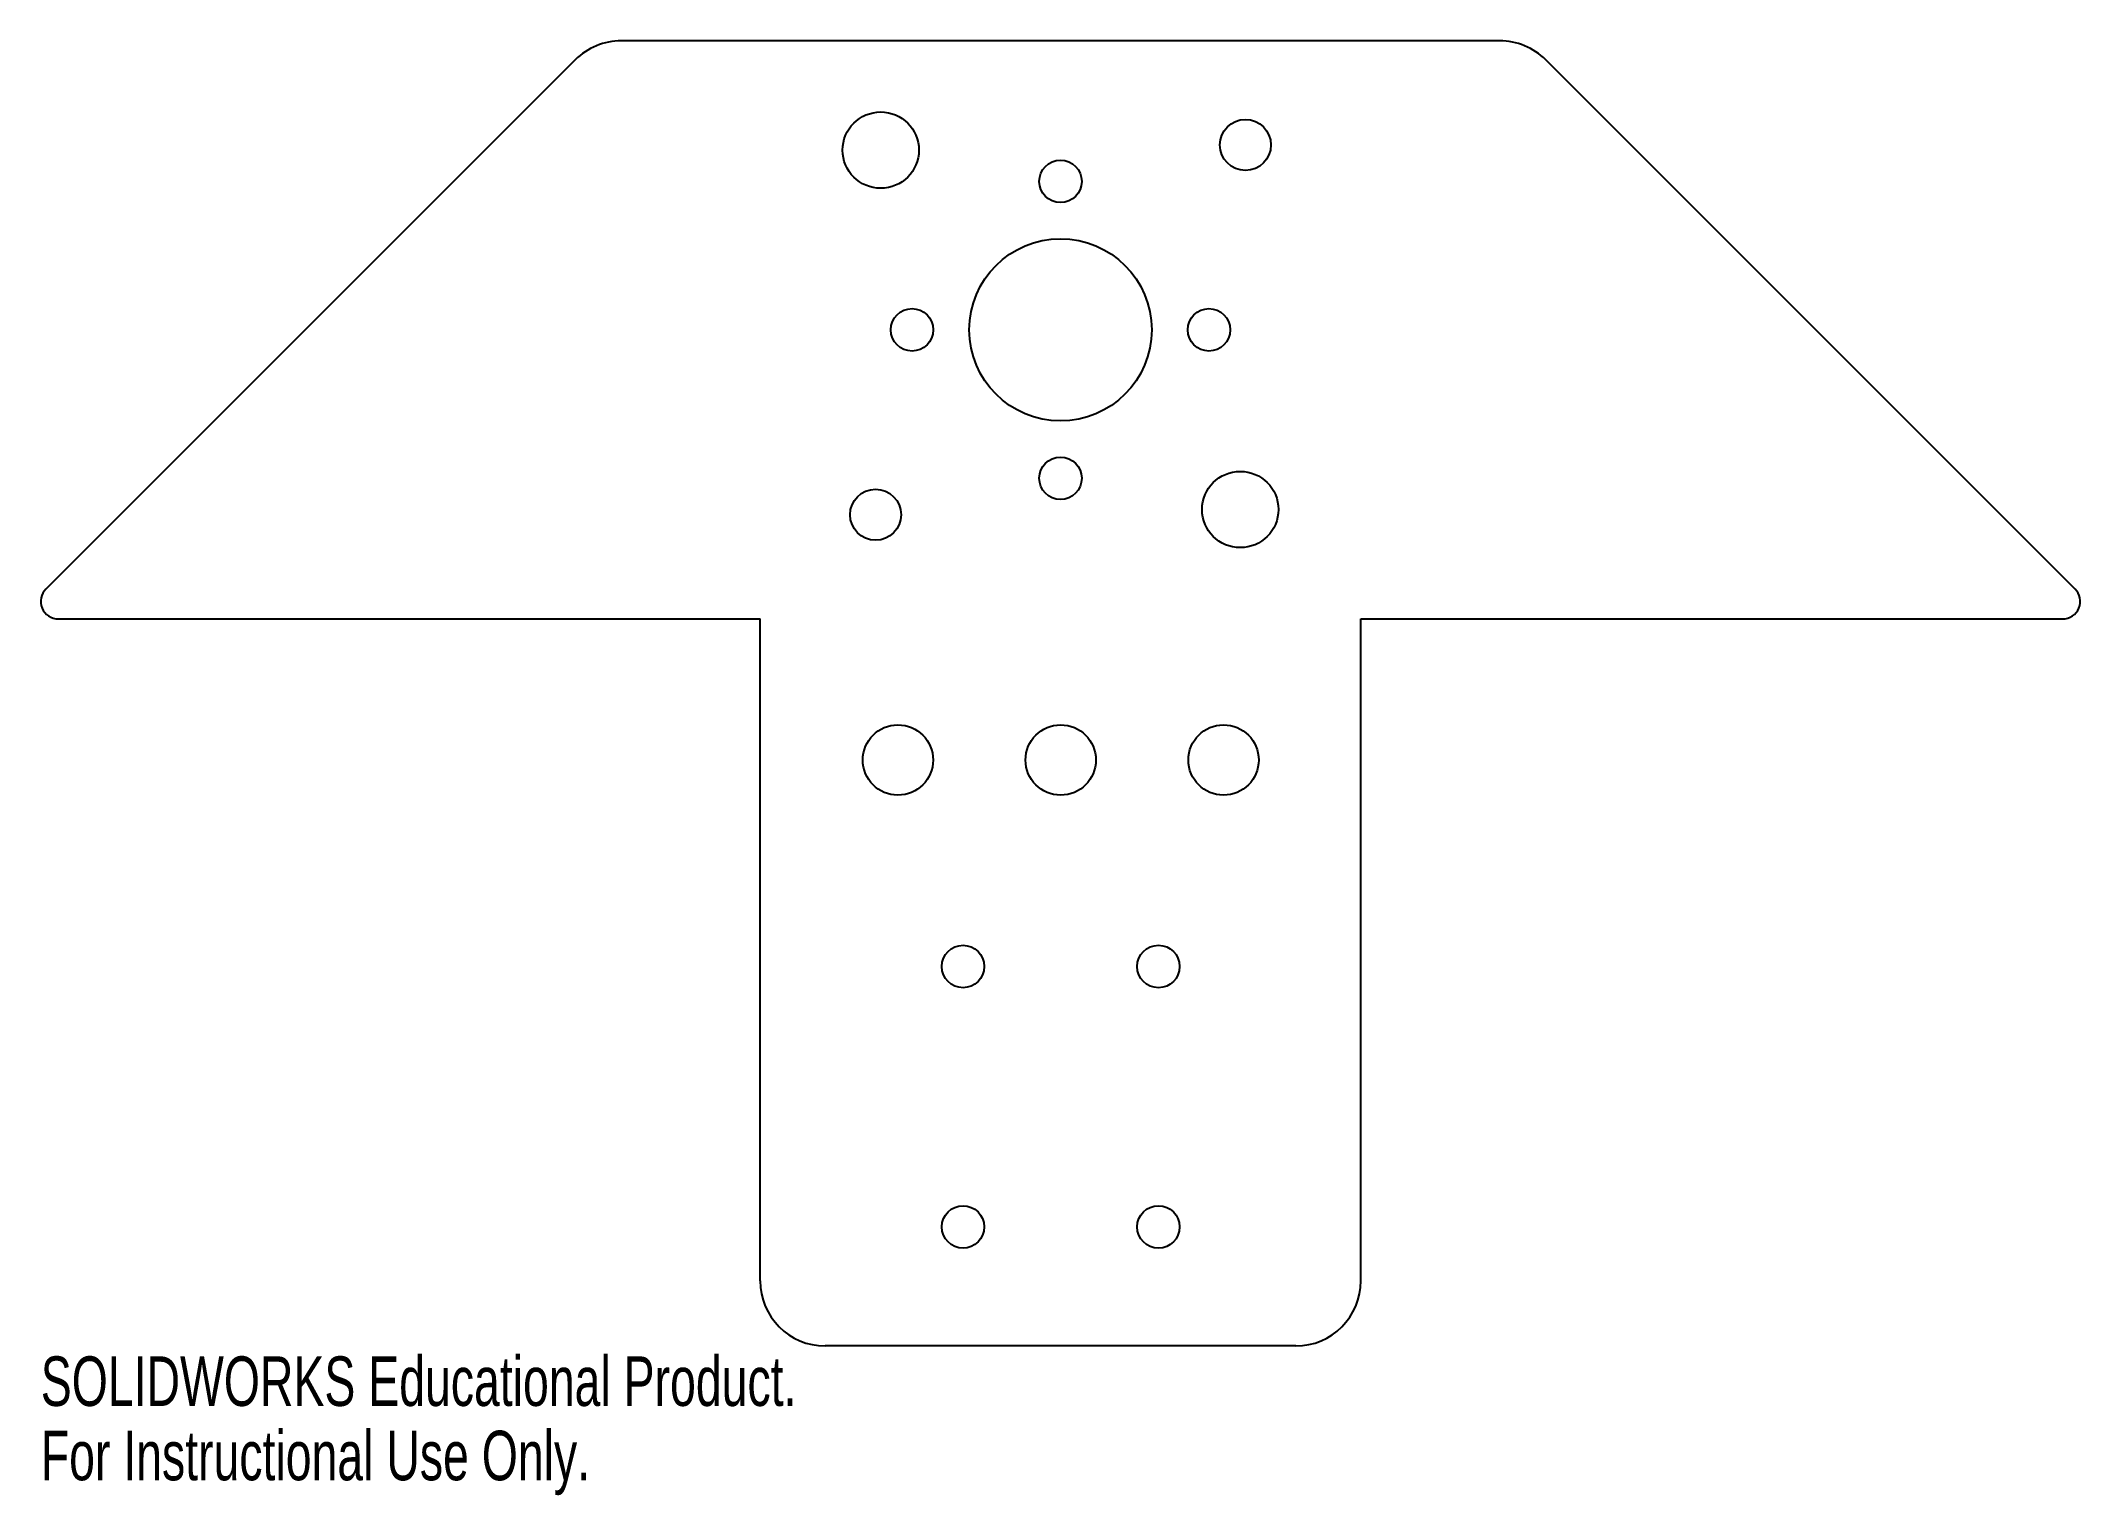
# Model space of a CAD drawing. Header units: inches. Extents: x -5.19 to 2.64, y -3.37 to 2.22.
import ezdxf

# ---------------------------------------------------------------- set-up
doc = ezdxf.new("R2010")
doc.units = ezdxf.units.IN
doc.header["$MEASUREMENT"] = 0
doc.styles.add('SLDTEXTSTYLE0', font='TXT', dxfattribs={"width": 0.7})

msp = doc.modelspace()

# ---------------------------------------------------------------- linework, layer by layer
at = {"color": 7, "linetype": 'Continuous', "lineweight": 25}
for p, q in [((0.4109, 2.22), (-2.9609, 2.22)), ((-3.1377, 2.1468), (-5.1698, 0.1147)), ((2.6198, 0.1147), (0.5877, 2.1468)), ((-5.1223, 0), (-2.428, 0)), ((-2.428, -2.5419), (-2.428, 0)), ((-0.122, 0), (2.5723, 0)), ((-0.122, -2.5419), (-0.122, 0)), ((-0.372, -2.7919), (-2.178, -2.7919))]:
    msp.add_line(p, q, dxfattribs=at)
for centre, radius in [((-1.965, 1.8), 0.1465), ((-0.565, 1.82), 0.098), ((-1.275, 1.68), 0.0815), ((-1.275, 1.11), 0.35), ((-1.845, 1.11), 0.0815), ((-0.705, 1.11), 0.0815), ((-1.275, 0.54), 0.0815), ((-0.585, 0.42), 0.1465), ((-1.985, 0.4), 0.098), ((-1.8991, -0.5419), 0.135), ((-1.2741, -0.5419), 0.135), ((-0.6491, -0.5419), 0.135), ((-1.6491, -1.3348), 0.0815), ((-0.8991, -1.3348), 0.0815), ((-1.6491, -2.3348), 0.0815), ((-0.8991, -2.3348), 0.0815)]:
    msp.add_circle(centre, radius, dxfattribs=at)
for centre, radius, start, end in [((-2.9609, 1.97), 0.25, 90, 135), ((0.4109, 1.97), 0.25, 45, 90), ((-5.1223, 0.0672), 0.0672, 135, 270), ((2.5723, 0.0672), 0.0672, 270, 45), ((-2.178, -2.5419), 0.25, 180, 270), ((-0.372, -2.5419), 0.25, 270, 0)]:
    msp.add_arc(centre, radius, start, end, dxfattribs=at)

# ---------------------------------------------------------------- texts
at = {"color": 7, "linetype": 'Continuous', "char_height": 0.1903, "attachment_point": 1, "style": 'SLDTEXTSTYLE0'}
for s, insert in [('SOLIDWORKS Educational Product.', (-5.1895, -2.8321)), ('For Instructional Use Only.', (-5.1895, -3.1175))]:
    msp.add_mtext(s, dxfattribs=dict(at, insert=insert))

doc.saveas('drawing.dxf')
